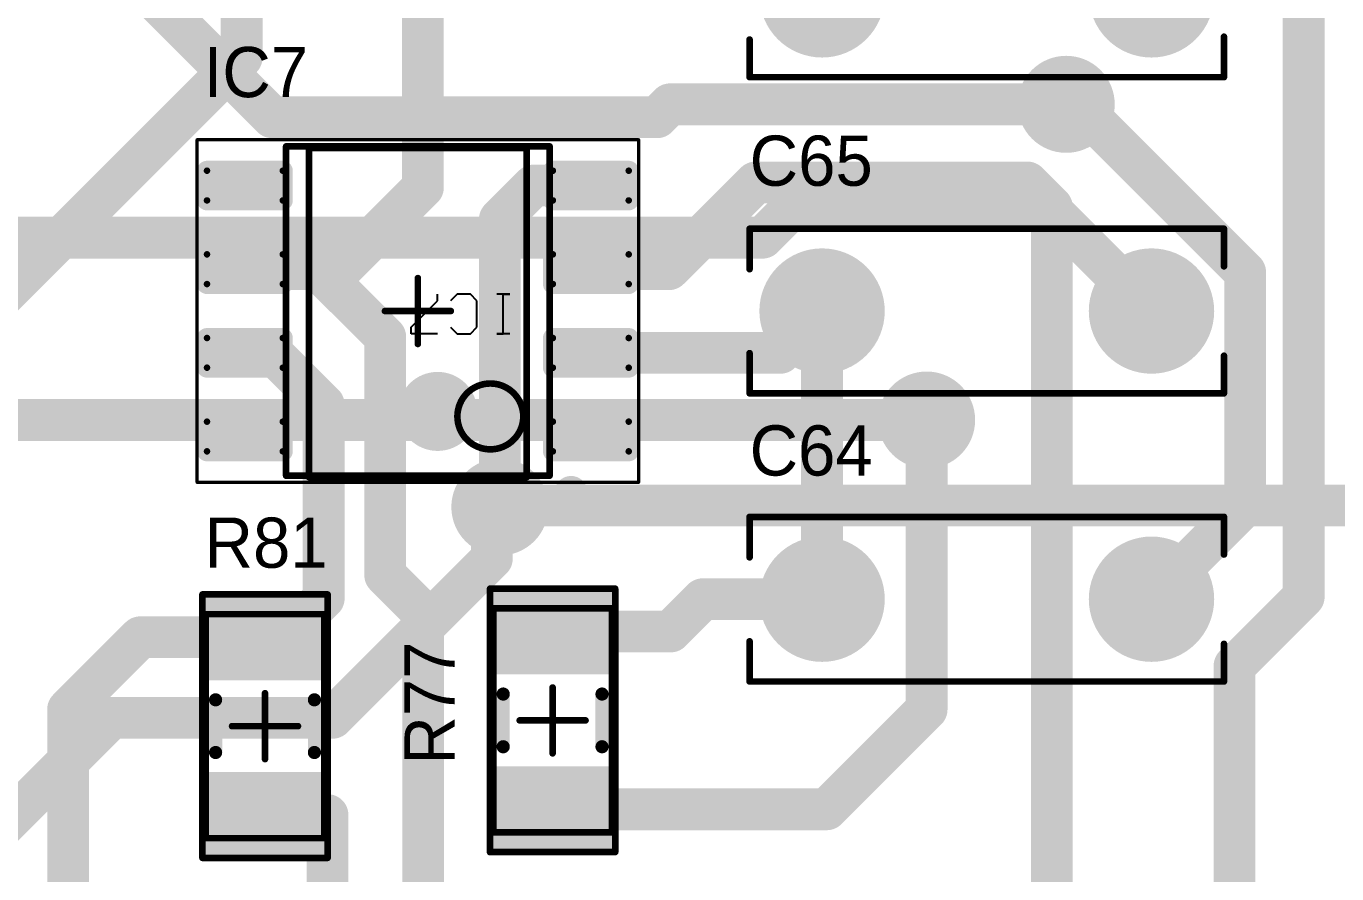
# Model space of a CAD drawing. Header units: millimetres. Extents: x 44 to 108.8, y 43.1 to 119.5.
# Drawn here: x 55.9 to 75.8, y 71.67 to 84.54 of the extents above; entities that cross this region are included whole.
import ezdxf

# ---------------------------------------------------------------- set-up
doc = ezdxf.new("R2010")
doc.units = ezdxf.units.MM
for name, color, linetype in [('BottomLayer', 5, 'Continuous'), ('BottomSolder', 6, 'Continuous'), ('Mechanical1', 6, 'Continuous'), ('Mechanical13', 56, 'Continuous'), ('Mechanical15', 56, 'Continuous'), ('MultiLayer', 9, 'Continuous'), ('TopLayer', 1, 'Continuous'), ('TopOverlay', 2, 'Continuous'), ('TopPaste', 8, 'Continuous'), ('TopSolder', 216, 'Continuous')]:
    doc.layers.add(name, color=color, linetype=linetype)

# ---------------------------------------------------------------- blocks, each defined once
blk = doc.blocks.new('C1206_17')
at = {"layer": 'Mechanical13', "const_width": 0.0999998}
for points in [[(-1.700022, 0.90001344), (-1.700022, -0.89998296)], [(-1.700022, 0.90001344), (1.700022, 0.90001344)], [(1.700022, 0.90001344), (1.700022, -0.89998296)], [(-1.700022, -0.89998296), (1.700022, -0.89998296)]]:
    blk.add_lwpolyline(points, dxfattribs=at)
at = {"layer": 'Mechanical13', "const_width": 0.0499999}
for points in [[(-1.72502068, 0.90001344, 1), (-1.67502332, 0.90001344, 1)], [(-1.72502068, 0.90001344, 1), (-1.67502332, 0.90001344, 1)], [(1.67502332, 0.90001344, 1), (1.72502068, 0.90001344, 1)], [(1.67502332, 0.90001344, 1), (1.72502068, 0.90001344, 1)], [(-1.72502068, -0.89998296, 1), (-1.67502332, -0.89998296, 1)], [(-1.72502068, -0.89998296, 1), (-1.67502332, -0.89998296, 1)], [(1.67502332, -0.89998296, 1), (1.72502068, -0.89998296, 1)], [(1.67502332, -0.89998296, 1), (1.72502068, -0.89998296, 1)]]:
    blk.add_lwpolyline(points, format="xyb", close=True, dxfattribs=at)
at = {"layer": 'Mechanical15', "const_width": 0.0999998}
for points in [[(-1.999996, 0.95000064), (-1.999996, -0.95002096)], [(-1.999996, 0.95000064), (1.999996, 0.95000064)], [(1.999996, 0.95000064), (1.999996, -0.95002096)], [(0, 0.5000142399999999), (0, -0.49998376)], [(-0.4999736, -1.016e-05), (0.5000243999999999, -1.016e-05)], [(-1.999996, -0.95002096), (1.999996, -0.95002096)]]:
    blk.add_lwpolyline(points, dxfattribs=at)
at = {"layer": 'Mechanical15', "const_width": 0.0499999}
for points in [[(-2.02499468, 0.95000064, 1), (-1.97499732, 0.95000064, 1)], [(-2.02499468, 0.95000064, 1), (-1.97499732, 0.95000064, 1)], [(1.97499732, 0.95000064, 1), (2.02499468, 0.95000064, 1)], [(1.97499732, 0.95000064, 1), (2.02499468, 0.95000064, 1)], [(-0.02499868, 0.5000142399999999, 1), (0.02499868, 0.5000142399999999, 1)], [(-0.52497228, -1.016e-05, 1), (-0.47497492, -1.016e-05, 1)], [(0.47502572, -1.016e-05, 1), (0.52502308, -1.016e-05, 1)], [(-0.02499868, -0.49998376, 1), (0.02499868, -0.49998376, 1)], [(-2.02499468, -0.95002096, 1), (-1.97499732, -0.95002096, 1)], [(-2.02499468, -0.95002096, 1), (-1.97499732, -0.95002096, 1)], [(1.97499732, -0.95002096, 1), (2.02499468, -0.95002096, 1)], [(1.97499732, -0.95002096, 1), (2.02499468, -0.95002096, 1)]]:
    blk.add_lwpolyline(points, format="xyb", close=True, dxfattribs=at)
at = {"layer": 'TopLayer'}
for points in [[(-0.8000110999999999, -0.85000846), (-0.8000110999999999, 0.8499881399999999), (-1.9000089, -0.85000846), (-1.9000089, 0.8499881399999999)], [(1.9000089, -0.85000846), (1.9000089, 0.8499881399999999), (0.8000110999999999, -0.85000846), (0.8000110999999999, 0.8499881399999999)]]:
    blk.add_solid(points, dxfattribs=at)
at = {"layer": 'TopOverlay', "const_width": 0.1999996}
for points in [[(-0.3999992, 0.75000104), (0.3999992, 0.75000104)], [(-0.3999992, -0.75002136), (0.3999992, -0.75002136)]]:
    blk.add_lwpolyline(points, dxfattribs=at)
at = {"layer": 'TopOverlay', "const_width": 0.0999998}
for points in [[(-0.4499991, 0.75000104, 1), (-0.3499993, 0.75000104, 1)], [(0.3499993, 0.75000104, 1), (0.4499991, 0.75000104, 1)], [(-0.4499991, -0.75002136, 1), (-0.3499993, -0.75002136, 1)], [(0.3499993, -0.75002136, 1), (0.4499991, -0.75002136, 1)]]:
    blk.add_lwpolyline(points, format="xyb", close=True, dxfattribs=at)
at = {"layer": 'TopPaste'}
for points in [[(-0.8000110999999999, -0.85000846), (-0.8000110999999999, 0.8499881399999999), (-1.9000089, -0.85000846), (-1.9000089, 0.8499881399999999)], [(1.9000089, -0.85000846), (1.9000089, 0.8499881399999999), (0.8000110999999999, -0.85000846), (0.8000110999999999, 0.8499881399999999)]]:
    blk.add_solid(points, dxfattribs=at)
at = {"layer": 'TopSolder'}
for points in [[(-0.6984111, -0.95160846), (-0.6984111, 0.9515881399999999), (-2.0016089, -0.95160846), (-2.0016089, 0.9515881399999999)], [(2.0016089, -0.95160846), (2.0016089, 0.9515881399999999), (0.6984111, -0.95160846), (0.6984111, 0.9515881399999999)]]:
    blk.add_solid(points, dxfattribs=at)
blk = doc.blocks.new('C1206_21')
at = {"layer": 'Mechanical13', "const_width": 0.0999998}
for points in [[(-1.6999966, 0.9000185199999999), (-1.6999966, -0.8999778799999999)], [(-1.6999966, 0.9000185199999999), (1.6999966, 0.9000185199999999)], [(1.6999966, 0.9000185199999999), (1.6999966, -0.8999778799999999)], [(-1.6999966, -0.8999778799999999), (1.6999966, -0.8999778799999999)]]:
    blk.add_lwpolyline(points, dxfattribs=at)
at = {"layer": 'Mechanical13', "const_width": 0.0499999}
for points in [[(-1.72499528, 0.9000185199999999, 1), (-1.67499792, 0.9000185199999999, 1)], [(-1.72499528, 0.9000185199999999, 1), (-1.67499792, 0.9000185199999999, 1)], [(1.67499792, 0.9000185199999999, 1), (1.72499528, 0.9000185199999999, 1)], [(1.67499792, 0.9000185199999999, 1), (1.72499528, 0.9000185199999999, 1)], [(-1.72499528, -0.8999778799999999, 1), (-1.67499792, -0.8999778799999999, 1)], [(-1.72499528, -0.8999778799999999, 1), (-1.67499792, -0.8999778799999999, 1)], [(1.67499792, -0.8999778799999999, 1), (1.72499528, -0.8999778799999999, 1)], [(1.67499792, -0.8999778799999999, 1), (1.72499528, -0.8999778799999999, 1)]]:
    blk.add_lwpolyline(points, format="xyb", close=True, dxfattribs=at)
at = {"layer": 'Mechanical15', "const_width": 0.0999998}
for points in [[(-2.0000214, 0.9500057199999999), (-2.0000214, -0.9500158799999998)], [(-2.0000214, 0.9500057199999999), (2.0000214, 0.9500057199999999)], [(2.0000214, 0.9500057199999999), (2.0000214, -0.9500158799999998)], [(2.54e-05, 0.5000193199999999), (2.54e-05, -0.49997868)], [(-0.499999, -5.08e-06), (0.499999, -5.08e-06)], [(-2.0000214, -0.9500158799999998), (2.0000214, -0.9500158799999998)]]:
    blk.add_lwpolyline(points, dxfattribs=at)
at = {"layer": 'Mechanical15', "const_width": 0.0499999}
for points in [[(-2.02502008, 0.9500057199999999, 1), (-1.97502272, 0.9500057199999999, 1)], [(-2.02502008, 0.9500057199999999, 1), (-1.97502272, 0.9500057199999999, 1)], [(1.97502272, 0.9500057199999999, 1), (2.02502008, 0.9500057199999999, 1)], [(1.97502272, 0.9500057199999999, 1), (2.02502008, 0.9500057199999999, 1)], [(-0.02497328, 0.5000193199999999, 1), (0.02502408, 0.5000193199999999, 1)], [(-0.5249976799999999, -5.08e-06, 1), (-0.47500032, -5.08e-06, 1)], [(0.47500032, -5.08e-06, 1), (0.5249976799999999, -5.08e-06, 1)], [(-0.02497328, -0.49997868, 1), (0.02502408, -0.49997868, 1)], [(-2.02502008, -0.9500158799999998, 1), (-1.97502272, -0.9500158799999998, 1)], [(-2.02502008, -0.9500158799999998, 1), (-1.97502272, -0.9500158799999998, 1)], [(1.97502272, -0.9500158799999998, 1), (2.02502008, -0.9500158799999998, 1)], [(1.97502272, -0.9500158799999998, 1), (2.02502008, -0.9500158799999998, 1)]]:
    blk.add_lwpolyline(points, format="xyb", close=True, dxfattribs=at)
at = {"layer": 'TopLayer'}
for points in [[(-0.7999857, -0.85000338), (-0.7999857, 0.84999322), (-1.8999835, -0.85000338), (-1.8999835, 0.84999322)], [(1.8999835, -0.85000338), (1.8999835, 0.84999322), (0.7999857, -0.85000338), (0.7999857, 0.84999322)]]:
    blk.add_solid(points, dxfattribs=at)
at = {"layer": 'TopOverlay', "const_width": 0.1999996}
for points in [[(-0.3999738, 0.75000612), (0.4000246, 0.75000612)], [(-0.3999738, -0.75001628), (0.4000246, -0.75001628)]]:
    blk.add_lwpolyline(points, dxfattribs=at)
at = {"layer": 'TopOverlay', "const_width": 0.0999998}
for points in [[(-0.4499736999999999, 0.75000612, 1), (-0.3499739, 0.75000612, 1)], [(0.3500247, 0.75000612, 1), (0.4500245, 0.75000612, 1)], [(-0.4499736999999999, -0.75001628, 1), (-0.3499739, -0.75001628, 1)], [(0.3500247, -0.75001628, 1), (0.4500245, -0.75001628, 1)]]:
    blk.add_lwpolyline(points, format="xyb", close=True, dxfattribs=at)
at = {"layer": 'TopPaste'}
for points in [[(-0.7999857, -0.85000338), (-0.7999857, 0.84999322), (-1.8999835, -0.85000338), (-1.8999835, 0.84999322)], [(1.8999835, -0.85000338), (1.8999835, 0.84999322), (0.7999857, -0.85000338), (0.7999857, 0.84999322)]]:
    blk.add_solid(points, dxfattribs=at)
at = {"layer": 'TopSolder'}
for points in [[(-0.6983856999999999, -0.9516033799999999), (-0.6983856999999999, 0.9515932199999999), (-2.0015835, -0.9516033799999999), (-2.0015835, 0.9515932199999999)], [(2.0015835, -0.9516033799999999), (2.0015835, 0.9515932199999999), (0.6983856999999999, -0.9516033799999999), (0.6983856999999999, 0.9515932199999999)]]:
    blk.add_solid(points, dxfattribs=at)
blk = doc.blocks.new('OPAMP_TL061_40')
at = {"layer": 'Mechanical1'}
for p, q in [((-1.397, 0.34580576), (-1.1970639, 0.34580576)), ((-1.1970639, 0.34580576), (-1.29703322, 0.34580576)), ((-1.29703322, 0.34580576), (-1.29703322, -0.254)), ((-0.79719678, 0.34580576), (-0.89716356, 0.24583644)), ((-0.89716356, 0.24583644), (-0.89716356, -0.15403322)), ((-0.59726068, 0.34580576), (-0.79719678, 0.34580576)), ((-0.4972939, 0.24583644), (-0.59726068, 0.34580576)), ((-0.2973578, 0.34580576), (0.10251186, 0.34580576)), ((0.10251186, 0.24583644), (-0.2973578, -0.15403322)), ((0.10251186, 0.34580576), (0.10251186, 0.24583644)), ((-0.89716356, -0.15403322), (-0.79719678, -0.254)), ((-0.59726068, -0.254), (-0.4972939, -0.15403322)), ((-0.2973578, -0.15403322), (-0.2973578, -0.254)), ((-1.29703322, -0.254), (-1.397, -0.254)), ((-1.397, -0.254), (-1.1970639, -0.254)), ((-0.79719678, -0.254), (-0.59726068, -0.254))]:
    blk.add_line(p, q, dxfattribs=at)
at = {"layer": 'Mechanical13', "const_width": 0.0999998}
for points in [[(1.999996, 2.50001024), (-1.999996, 2.50001024)], [(-1.999996, 2.50001024), (-1.999996, -2.49997976)], [(1.999996, 2.50001024), (1.999996, -2.49997976)], [(1.999996, -2.49997976), (-1.999996, -2.49997976)]]:
    blk.add_lwpolyline(points, dxfattribs=at)
at = {"layer": 'Mechanical13'}
for points, const_width in [([(-2.02499468, 2.50001024, 1), (-1.97499732, 2.50001024, 1)], 0.0499999), ([(-2.02499468, 2.50001024, 1), (-1.97499732, 2.50001024, 1)], 0.0499999), ([(1.97499732, 2.50001024, 1), (2.02499468, 2.50001024, 1)], 0.0499999), ([(1.97499732, 2.50001024, 1), (2.02499468, 2.50001024, 1)], 0.0499999), ([(-0.6000013399999999, 1.59999934, 1), (-1.59999934, 1.59999934, 1)], 0.0999998), ([(-1.62499802, 1.59999934, 1), (-1.57500066, 1.59999934, 1)], 0.0499999), ([(-0.62500002, 1.59999934, 1), (-0.5750026599999999, 1.59999934, 1)], 0.0499999), ([(-2.02499468, -2.49997976, 1), (-1.97499732, -2.49997976, 1)], 0.0499999), ([(-2.02499468, -2.49997976, 1), (-1.97499732, -2.49997976, 1)], 0.0499999), ([(1.97499732, -2.49997976, 1), (2.02499468, -2.49997976, 1)], 0.0499999), ([(1.97499732, -2.49997976, 1), (2.02499468, -2.49997976, 1)], 0.0499999)]:
    blk.add_lwpolyline(points, format="xyb", close=True, dxfattribs=dict(at, const_width=const_width))
at = {"layer": 'Mechanical15'}
for points, const_width in [([(3.350006, 2.59998464), (-3.350006, 2.59998464)], 0.0499999), ([(-3.350006, 2.59998464), (-3.350006, -2.60000496)], 0.0499999), ([(3.350006, 2.59998464), (3.350006, -2.60000496)], 0.0499999), ([(0, 0.5000142399999999), (0, -0.49998376)], 0.0999998), ([(0.4999736, -1.016e-05), (-0.5000243999999999, -1.016e-05)], 0.0999998), ([(3.350006, -2.60000496), (-3.350006, -2.60000496)], 0.0499999)]:
    blk.add_lwpolyline(points, dxfattribs=dict(at, const_width=const_width))
for points, const_width in [([(-3.36250534, 2.59998464, 1), (-3.33750666, 2.59998464, 1)], 0.02499868), ([(-3.36250534, 2.59998464, 1), (-3.33750666, 2.59998464, 1)], 0.02499868), ([(3.33750666, 2.59998464, 1), (3.36250534, 2.59998464, 1)], 0.02499868), ([(3.33750666, 2.59998464, 1), (3.36250534, 2.59998464, 1)], 0.02499868), ([(-0.02499868, 0.5000142399999999, 1), (0.02499868, 0.5000142399999999, 1)], 0.0499999), ([(-0.52502308, -1.016e-05, 1), (-0.47502572, -1.016e-05, 1)], 0.0499999), ([(0.47497492, -1.016e-05, 1), (0.52497228, -1.016e-05, 1)], 0.0499999), ([(-0.02499868, -0.49998376, 1), (0.02499868, -0.49998376, 1)], 0.0499999), ([(-3.36250534, -2.60000496, 1), (-3.33750666, -2.60000496, 1)], 0.02499868), ([(-3.36250534, -2.60000496, 1), (-3.33750666, -2.60000496, 1)], 0.02499868), ([(3.33750666, -2.60000496, 1), (3.36250534, -2.60000496, 1)], 0.02499868), ([(3.33750666, -2.60000496, 1), (3.36250534, -2.60000496, 1)], 0.02499868)]:
    blk.add_lwpolyline(points, format="xyb", close=True, dxfattribs=dict(at, const_width=const_width))
at = {"layer": 'TopLayer', "const_width": 0.04949952}
for points in [[(-3.22523866, 2.1304885, 1), (-3.17573914, 2.1304885, 1)], [(-2.07423766, 2.1304885, 1), (-2.02473814, 2.1304885, 1)], [(2.02473814, 2.1304885, 1), (2.07423766, 2.1304885, 1)], [(3.17573914, 2.1304885, 1), (3.22523866, 2.1304885, 1)], [(-3.22523866, 1.67949118, 1), (-3.17573914, 1.67949118, 1)], [(-2.07423766, 1.67949118, 1), (-2.02473814, 1.67949118, 1)], [(2.02473814, 1.67949118, 1), (2.07423766, 1.67949118, 1)], [(3.17573914, 1.67949118, 1), (3.22523866, 1.67949118, 1)], [(-3.22523866, 0.8604884999999999, 1), (-3.17573914, 0.8604884999999999, 1)], [(-2.07423766, 0.8604884999999999, 1), (-2.02473814, 0.8604884999999999, 1)], [(2.02473814, 0.8604884999999999, 1), (2.07423766, 0.8604884999999999, 1)], [(3.17573914, 0.8604884999999999, 1), (3.22523866, 0.8604884999999999, 1)], [(-3.22523866, 0.40949118, 1), (-3.17573914, 0.40949118, 1)], [(-2.07423766, 0.40949118, 1), (-2.02473814, 0.40949118, 1)], [(2.02473814, 0.40949118, 1), (2.07423766, 0.40949118, 1)], [(3.17573914, 0.40949118, 1), (3.22523866, 0.40949118, 1)], [(-3.22523866, -0.4095115, 1), (-3.17573914, -0.4095115, 1)], [(-2.07423766, -0.4095115, 1), (-2.02473814, -0.4095115, 1)], [(2.02473814, -0.4095115, 1), (2.07423766, -0.4095115, 1)], [(3.17573914, -0.4095115, 1), (3.22523866, -0.4095115, 1)], [(-3.22523866, -0.86050882, 1), (-3.17573914, -0.86050882, 1)], [(-2.07423766, -0.86050882, 1), (-2.02473814, -0.86050882, 1)], [(2.02473814, -0.86050882, 1), (2.07423766, -0.86050882, 1)], [(3.17573914, -0.86050882, 1), (3.22523866, -0.86050882, 1)], [(-3.22523866, -1.6795115, 1), (-3.17573914, -1.6795115, 1)], [(-2.07423766, -1.6795115, 1), (-2.02473814, -1.6795115, 1)], [(2.02473814, -1.6795115, 1), (2.07423766, -1.6795115, 1)], [(3.17573914, -1.6795115, 1), (3.22523866, -1.6795115, 1)], [(-3.22523866, -2.13050882, 1), (-3.17573914, -2.13050882, 1)], [(-2.07423766, -2.13050882, 1), (-2.02473814, -2.13050882, 1)], [(2.02473814, -2.13050882, 1), (2.07423766, -2.13050882, 1)], [(3.17573914, -2.13050882, 1), (3.22523866, -2.13050882, 1)]]:
    blk.add_lwpolyline(points, format="xyb", close=True, dxfattribs=at)
at = {"layer": 'TopLayer'}
for points in [[(-1.99998838, 1.67949118), (-1.99998838, 2.1304885), (-3.24998842, 1.67949118), (-3.24998842, 2.1304885)], [(-2.0494879, 1.62999166), (-2.0494879, 2.17998802), (-3.200488899999999, 1.62999166), (-3.200488899999999, 2.17998802)], [(3.24998842, 1.67949118), (3.24998842, 2.1304885), (1.99998838, 1.67949118), (1.99998838, 2.1304885)], [(3.200488899999999, 1.62999166), (3.200488899999999, 2.17998802), (2.0494879, 1.62999166), (2.0494879, 2.17998802)], [(-1.99998838, 0.40949118), (-1.99998838, 0.8604884999999999), (-3.24998842, 0.40949118), (-3.24998842, 0.8604884999999999)], [(-2.0494879, 0.35999166), (-2.0494879, 0.9099880199999999), (-3.200488899999999, 0.35999166), (-3.200488899999999, 0.9099880199999999)], [(3.24998842, 0.40949118), (3.24998842, 0.8604884999999999), (1.99998838, 0.40949118), (1.99998838, 0.8604884999999999)], [(3.200488899999999, 0.35999166), (3.200488899999999, 0.9099880199999999), (2.0494879, 0.35999166), (2.0494879, 0.9099880199999999)], [(-2.0494879, -0.91000834), (-2.0494879, -0.36001198), (-3.200488899999999, -0.91000834), (-3.200488899999999, -0.36001198)], [(3.200488899999999, -0.91000834), (3.200488899999999, -0.36001198), (2.0494879, -0.91000834), (2.0494879, -0.36001198)], [(-1.99998838, -0.86050882), (-1.99998838, -0.4095115), (-3.24998842, -0.86050882), (-3.24998842, -0.4095115)], [(3.24998842, -0.86050882), (3.24998842, -0.4095115), (1.99998838, -0.86050882), (1.99998838, -0.4095115)], [(-1.99998838, -2.13050882), (-1.99998838, -1.6795115), (-3.24998842, -2.13050882), (-3.24998842, -1.6795115)], [(-2.0494879, -2.18000834), (-2.0494879, -1.63001198), (-3.200488899999999, -2.18000834), (-3.200488899999999, -1.63001198)], [(3.24998842, -2.13050882), (3.24998842, -1.6795115), (1.99998838, -2.13050882), (1.99998838, -1.6795115)], [(3.200488899999999, -2.18000834), (3.200488899999999, -1.63001198), (2.0494879, -2.18000834), (2.0494879, -1.63001198)]]:
    blk.add_solid(points, dxfattribs=at)
at = {"layer": 'TopOverlay'}
for points, const_width in [([(-2.19999814, 2.75400008, 1), (-2.45000018, 2.75400008, 1)], 0.2499995), ([(-2.51249942, 2.75400008, 1), (-2.38750094, 2.75400008, 1)], 0.12499848), ([(-2.26249738, 2.75400008, 1), (-2.1374989, 2.75400008, 1)], 0.12499848), ([(-1.67599868, 2.52398784, 1), (-1.62600132, 2.52398784, 1)], 0.0499999), ([(-1.67599868, 2.52398784, 1), (-1.62600132, 2.52398784, 1)], 0.0499999), ([(1.62600132, 2.52398784, 1), (1.67599868, 2.52398784, 1)], 0.0499999), ([(1.62600132, 2.52398784, 1), (1.67599868, 2.52398784, 1)], 0.0499999), ([(0, 1.524, 1), (-0.5999987999999999, 1.524, 1)], 0.5999987999999999), ([(-0.7499985, 1.524, 1), (-0.4499991, 1.524, 1)], 0.2999994), ([(-0.1499997, 1.524, 1), (0.1499997, 1.524, 1)], 0.2999994), ([(-1.67599868, -2.47600216, 1), (-1.62600132, -2.47600216, 1)], 0.0499999), ([(-1.67599868, -2.47600216, 1), (-1.62600132, -2.47600216, 1)], 0.0499999), ([(1.62600132, -2.47600216, 1), (1.67599868, -2.47600216, 1)], 0.0499999), ([(1.62600132, -2.47600216, 1), (1.67599868, -2.47600216, 1)], 0.0499999)]:
    blk.add_lwpolyline(points, format="xyb", close=True, dxfattribs=dict(at, const_width=const_width))
at = {"layer": 'TopOverlay', "const_width": 0.0999998}
for points in [[(1.651, 2.52398784), (-1.651, 2.52398784)], [(-1.651, 2.52398784), (-1.651, -2.47600216)], [(1.651, 2.52398784), (1.651, -2.47600216)], [(1.651, -2.47600216), (-1.651, -2.47600216)]]:
    blk.add_lwpolyline(points, dxfattribs=at)
at = {"layer": 'TopPaste', "const_width": 0.04949952}
for points in [[(-3.22523866, 2.1304885, 1), (-3.17573914, 2.1304885, 1)], [(-2.07423766, 2.1304885, 1), (-2.02473814, 2.1304885, 1)], [(2.02473814, 2.1304885, 1), (2.07423766, 2.1304885, 1)], [(3.17573914, 2.1304885, 1), (3.22523866, 2.1304885, 1)], [(-3.22523866, 1.67949118, 1), (-3.17573914, 1.67949118, 1)], [(-2.07423766, 1.67949118, 1), (-2.02473814, 1.67949118, 1)], [(2.02473814, 1.67949118, 1), (2.07423766, 1.67949118, 1)], [(3.17573914, 1.67949118, 1), (3.22523866, 1.67949118, 1)], [(-3.22523866, 0.8604884999999999, 1), (-3.17573914, 0.8604884999999999, 1)], [(-2.07423766, 0.8604884999999999, 1), (-2.02473814, 0.8604884999999999, 1)], [(2.02473814, 0.8604884999999999, 1), (2.07423766, 0.8604884999999999, 1)], [(3.17573914, 0.8604884999999999, 1), (3.22523866, 0.8604884999999999, 1)], [(-3.22523866, 0.40949118, 1), (-3.17573914, 0.40949118, 1)], [(-2.07423766, 0.40949118, 1), (-2.02473814, 0.40949118, 1)], [(2.02473814, 0.40949118, 1), (2.07423766, 0.40949118, 1)], [(3.17573914, 0.40949118, 1), (3.22523866, 0.40949118, 1)], [(-3.22523866, -0.4095115, 1), (-3.17573914, -0.4095115, 1)], [(-2.07423766, -0.4095115, 1), (-2.02473814, -0.4095115, 1)], [(2.02473814, -0.4095115, 1), (2.07423766, -0.4095115, 1)], [(3.17573914, -0.4095115, 1), (3.22523866, -0.4095115, 1)], [(-3.22523866, -0.86050882, 1), (-3.17573914, -0.86050882, 1)], [(-2.07423766, -0.86050882, 1), (-2.02473814, -0.86050882, 1)], [(2.02473814, -0.86050882, 1), (2.07423766, -0.86050882, 1)], [(3.17573914, -0.86050882, 1), (3.22523866, -0.86050882, 1)], [(-3.22523866, -1.6795115, 1), (-3.17573914, -1.6795115, 1)], [(-2.07423766, -1.6795115, 1), (-2.02473814, -1.6795115, 1)], [(2.02473814, -1.6795115, 1), (2.07423766, -1.6795115, 1)], [(3.17573914, -1.6795115, 1), (3.22523866, -1.6795115, 1)], [(-3.22523866, -2.13050882, 1), (-3.17573914, -2.13050882, 1)], [(-2.07423766, -2.13050882, 1), (-2.02473814, -2.13050882, 1)], [(2.02473814, -2.13050882, 1), (2.07423766, -2.13050882, 1)], [(3.17573914, -2.13050882, 1), (3.22523866, -2.13050882, 1)]]:
    blk.add_lwpolyline(points, format="xyb", close=True, dxfattribs=at)
at = {"layer": 'TopPaste'}
for points in [[(-1.99998838, 1.67949118), (-1.99998838, 2.1304885), (-3.24998842, 1.67949118), (-3.24998842, 2.1304885)], [(-2.0494879, 1.62999166), (-2.0494879, 2.17998802), (-3.200488899999999, 1.62999166), (-3.200488899999999, 2.17998802)], [(3.24998842, 1.67949118), (3.24998842, 2.1304885), (1.99998838, 1.67949118), (1.99998838, 2.1304885)], [(3.200488899999999, 1.62999166), (3.200488899999999, 2.17998802), (2.0494879, 1.62999166), (2.0494879, 2.17998802)], [(-1.99998838, 0.40949118), (-1.99998838, 0.8604884999999999), (-3.24998842, 0.40949118), (-3.24998842, 0.8604884999999999)], [(-2.0494879, 0.35999166), (-2.0494879, 0.9099880199999999), (-3.200488899999999, 0.35999166), (-3.200488899999999, 0.9099880199999999)], [(3.24998842, 0.40949118), (3.24998842, 0.8604884999999999), (1.99998838, 0.40949118), (1.99998838, 0.8604884999999999)], [(3.200488899999999, 0.35999166), (3.200488899999999, 0.9099880199999999), (2.0494879, 0.35999166), (2.0494879, 0.9099880199999999)], [(-2.0494879, -0.91000834), (-2.0494879, -0.36001198), (-3.200488899999999, -0.91000834), (-3.200488899999999, -0.36001198)], [(3.200488899999999, -0.91000834), (3.200488899999999, -0.36001198), (2.0494879, -0.91000834), (2.0494879, -0.36001198)], [(-1.99998838, -0.86050882), (-1.99998838, -0.4095115), (-3.24998842, -0.86050882), (-3.24998842, -0.4095115)], [(3.24998842, -0.86050882), (3.24998842, -0.4095115), (1.99998838, -0.86050882), (1.99998838, -0.4095115)], [(-1.99998838, -2.13050882), (-1.99998838, -1.6795115), (-3.24998842, -2.13050882), (-3.24998842, -1.6795115)], [(-2.0494879, -2.18000834), (-2.0494879, -1.63001198), (-3.200488899999999, -2.18000834), (-3.200488899999999, -1.63001198)], [(3.24998842, -2.13050882), (3.24998842, -1.6795115), (1.99998838, -2.13050882), (1.99998838, -1.6795115)], [(3.200488899999999, -2.18000834), (3.200488899999999, -1.63001198), (2.0494879, -2.18000834), (2.0494879, -1.63001198)]]:
    blk.add_solid(points, dxfattribs=at)
at = {"layer": 'TopSolder', "const_width": 0.15109952}
for points in [[(-3.27603866, 2.1304885, 1), (-3.12493914, 2.1304885, 1)], [(-2.12503766, 2.1304885, 1), (-1.97393814, 2.1304885, 1)], [(1.97393814, 2.1304885, 1), (2.12503766, 2.1304885, 1)], [(3.12493914, 2.1304885, 1), (3.27603866, 2.1304885, 1)], [(-3.27603866, 1.67949118, 1), (-3.12493914, 1.67949118, 1)], [(-2.12503766, 1.67949118, 1), (-1.97393814, 1.67949118, 1)], [(1.97393814, 1.67949118, 1), (2.12503766, 1.67949118, 1)], [(3.12493914, 1.67949118, 1), (3.27603866, 1.67949118, 1)], [(-3.27603866, 0.8604884999999999, 1), (-3.12493914, 0.8604884999999999, 1)], [(-2.12503766, 0.8604884999999999, 1), (-1.97393814, 0.8604884999999999, 1)], [(1.97393814, 0.8604884999999999, 1), (2.12503766, 0.8604884999999999, 1)], [(3.12493914, 0.8604884999999999, 1), (3.27603866, 0.8604884999999999, 1)], [(-3.27603866, 0.40949118, 1), (-3.12493914, 0.40949118, 1)], [(-2.12503766, 0.40949118, 1), (-1.97393814, 0.40949118, 1)], [(1.97393814, 0.40949118, 1), (2.12503766, 0.40949118, 1)], [(3.12493914, 0.40949118, 1), (3.27603866, 0.40949118, 1)], [(-3.27603866, -0.4095115, 1), (-3.12493914, -0.4095115, 1)], [(-2.12503766, -0.4095115, 1), (-1.97393814, -0.4095115, 1)], [(1.97393814, -0.4095115, 1), (2.12503766, -0.4095115, 1)], [(3.12493914, -0.4095115, 1), (3.27603866, -0.4095115, 1)], [(-3.27603866, -0.86050882, 1), (-3.12493914, -0.86050882, 1)], [(-2.12503766, -0.86050882, 1), (-1.97393814, -0.86050882, 1)], [(1.97393814, -0.86050882, 1), (2.12503766, -0.86050882, 1)], [(3.12493914, -0.86050882, 1), (3.27603866, -0.86050882, 1)], [(-3.27603866, -1.6795115, 1), (-3.12493914, -1.6795115, 1)], [(-2.12503766, -1.6795115, 1), (-1.97393814, -1.6795115, 1)], [(1.97393814, -1.6795115, 1), (2.12503766, -1.6795115, 1)], [(3.12493914, -1.6795115, 1), (3.27603866, -1.6795115, 1)], [(-3.27603866, -2.13050882, 1), (-3.12493914, -2.13050882, 1)], [(-2.12503766, -2.13050882, 1), (-1.97393814, -2.13050882, 1)], [(1.97393814, -2.13050882, 1), (2.12503766, -2.13050882, 1)], [(3.12493914, -2.13050882, 1), (3.27603866, -2.13050882, 1)]]:
    blk.add_lwpolyline(points, format="xyb", close=True, dxfattribs=at)
at = {"layer": 'TopSolder'}
for points in [[(-2.0494879, 1.52839166), (-2.0494879, 2.28158802), (-3.200488899999999, 1.52839166), (-3.200488899999999, 2.28158802)], [(3.200488899999999, 1.52839166), (3.200488899999999, 2.28158802), (2.0494879, 1.52839166), (2.0494879, 2.28158802)], [(-1.89838838, 1.67949118), (-1.89838838, 2.1304885), (-3.35158842, 1.67949118), (-3.35158842, 2.1304885)], [(3.35158842, 1.67949118), (3.35158842, 2.1304885), (1.89838838, 1.67949118), (1.89838838, 2.1304885)], [(-2.0494879, 0.25839166), (-2.0494879, 1.01158802), (-3.200488899999999, 0.25839166), (-3.200488899999999, 1.01158802)], [(3.200488899999999, 0.25839166), (3.200488899999999, 1.01158802), (2.0494879, 0.25839166), (2.0494879, 1.01158802)], [(-1.89838838, 0.40949118), (-1.89838838, 0.8604884999999999), (-3.35158842, 0.40949118), (-3.35158842, 0.8604884999999999)], [(3.35158842, 0.40949118), (3.35158842, 0.8604884999999999), (1.89838838, 0.40949118), (1.89838838, 0.8604884999999999)], [(-2.0494879, -1.01160834), (-2.0494879, -0.25841198), (-3.200488899999999, -1.01160834), (-3.200488899999999, -0.25841198)], [(3.200488899999999, -1.01160834), (3.200488899999999, -0.25841198), (2.0494879, -1.01160834), (2.0494879, -0.25841198)], [(-1.89838838, -0.86050882), (-1.89838838, -0.4095115), (-3.35158842, -0.86050882), (-3.35158842, -0.4095115)], [(3.35158842, -0.86050882), (3.35158842, -0.4095115), (1.89838838, -0.86050882), (1.89838838, -0.4095115)], [(-2.0494879, -2.28160834), (-2.0494879, -1.52841198), (-3.200488899999999, -2.28160834), (-3.200488899999999, -1.52841198)], [(3.200488899999999, -2.28160834), (3.200488899999999, -1.52841198), (2.0494879, -2.28160834), (2.0494879, -1.52841198)], [(-1.89838838, -2.13050882), (-1.89838838, -1.6795115), (-3.35158842, -2.13050882), (-3.35158842, -1.6795115)], [(3.35158842, -2.13050882), (3.35158842, -1.6795115), (1.89838838, -2.13050882), (1.89838838, -1.6795115)]]:
    blk.add_solid(points, dxfattribs=at)
blk = doc.blocks.new('CAPACITOR_22NF__47NF__100NF_45')
at = {"layer": 'BottomLayer', "const_width": 0.8499983}
for points in [[(-0.42499026, -2.54e-05, 1), (0.42501058, -2.54e-05, 1)], [(4.57499974, -2.54e-05, 1), (5.425000579999999, -2.54e-05, 1)]]:
    blk.add_lwpolyline(points, format="xyb", close=True, dxfattribs=at)
at = {"layer": 'BottomSolder', "const_width": 0.9515982999999999}
for points in [[(-0.47579026, -2.54e-05, 1), (0.47581058, -2.54e-05, 1)], [(4.524199739999999, -2.54e-05, 1), (5.47580058, -2.54e-05, 1)]]:
    blk.add_lwpolyline(points, format="xyb", close=True, dxfattribs=at)
at = {"layer": 'MultiLayer', "const_width": 0.8499983}
for points in [[(-0.42499026, -2.54e-05, 1), (0.42501058, -2.54e-05, 1)], [(4.57499974, -2.54e-05, 1), (5.425000579999999, -2.54e-05, 1)]]:
    blk.add_lwpolyline(points, format="xyb", close=True, dxfattribs=at)
at = {"layer": 'TopLayer', "const_width": 0.8499983}
for points in [[(-0.42499026, -2.54e-05, 1), (0.42501058, -2.54e-05, 1)], [(4.57499974, -2.54e-05, 1), (5.425000579999999, -2.54e-05, 1)]]:
    blk.add_lwpolyline(points, format="xyb", close=True, dxfattribs=at)
at = {"layer": 'TopOverlay', "const_width": 0.0999998}
for points in [[(-1.10001304, 1.2500102), (-1.10001304, 0.6780022)], [(6.10002336, 1.2500102), (-1.10001304, 1.2500102)], [(6.10002336, 1.2500102), (6.10002336, 0.6389877999999999)], [(6.10002336, -0.6350254), (6.10002336, -1.2500102)], [(-1.10001304, -0.6780022), (-1.10001304, -1.2500102)], [(6.10002336, -1.2500102), (-1.10001304, -1.2500102)]]:
    blk.add_lwpolyline(points, dxfattribs=at)
at = {"layer": 'TopOverlay', "const_width": 0.0499999}
for points in [[(-1.12501172, 1.2500102, 1), (-1.07501436, 1.2500102, 1)], [(-1.12501172, 1.2500102, 1), (-1.07501436, 1.2500102, 1)], [(6.075024679999999, 1.2500102, 1), (6.12502204, 1.2500102, 1)], [(6.075024679999999, 1.2500102, 1), (6.12502204, 1.2500102, 1)], [(-1.12501172, 0.6780022, 1), (-1.07501436, 0.6780022, 1)], [(6.075024679999999, 0.6389877999999999, 1), (6.12502204, 0.6389877999999999, 1)], [(6.075024679999999, -0.6350254, 1), (6.12502204, -0.6350254, 1)], [(-1.12501172, -0.6780022, 1), (-1.07501436, -0.6780022, 1)], [(-1.12501172, -1.2500102, 1), (-1.07501436, -1.2500102, 1)], [(-1.12501172, -1.2500102, 1), (-1.07501436, -1.2500102, 1)], [(6.075024679999999, -1.2500102, 1), (6.12502204, -1.2500102, 1)], [(6.075024679999999, -1.2500102, 1), (6.12502204, -1.2500102, 1)]]:
    blk.add_lwpolyline(points, format="xyb", close=True, dxfattribs=at)
at = {"layer": 'TopSolder', "const_width": 0.9515982999999999}
for points in [[(-0.47579026, -2.54e-05, 1), (0.47581058, -2.54e-05, 1)], [(4.524199739999999, -2.54e-05, 1), (5.47580058, -2.54e-05, 1)]]:
    blk.add_lwpolyline(points, format="xyb", close=True, dxfattribs=at)
blk = doc.blocks.new('CAPACITOR_22NF__47NF__100NF_46')
at = {"layer": 'BottomLayer', "const_width": 0.8499983}
for points in [[(-0.42501058, 1.524e-05, 1), (0.42499026, 1.524e-05, 1)], [(4.57497942, 1.524e-05, 1), (5.42498026, 1.524e-05, 1)]]:
    blk.add_lwpolyline(points, format="xyb", close=True, dxfattribs=at)
at = {"layer": 'BottomSolder', "const_width": 0.9515982999999999}
for points in [[(-0.47581058, 1.524e-05, 1), (0.47579026, 1.524e-05, 1)], [(4.52417942, 1.524e-05, 1), (5.47578026, 1.524e-05, 1)]]:
    blk.add_lwpolyline(points, format="xyb", close=True, dxfattribs=at)
at = {"layer": 'MultiLayer', "const_width": 0.8499983}
for points in [[(-0.42501058, 1.524e-05, 1), (0.42499026, 1.524e-05, 1)], [(4.57497942, 1.524e-05, 1), (5.42498026, 1.524e-05, 1)]]:
    blk.add_lwpolyline(points, format="xyb", close=True, dxfattribs=at)
at = {"layer": 'TopLayer', "const_width": 0.8499983}
for points in [[(-0.42501058, 1.524e-05, 1), (0.42499026, 1.524e-05, 1)], [(4.57497942, 1.524e-05, 1), (5.42498026, 1.524e-05, 1)]]:
    blk.add_lwpolyline(points, format="xyb", close=True, dxfattribs=at)
at = {"layer": 'TopOverlay', "const_width": 0.0999998}
for points in [[(6.10000304, 1.25000004), (-1.09998256, 1.25000004)], [(-1.09998256, 1.25000004), (-1.09998256, 0.67799204)], [(6.10000304, 1.25000004), (6.10000304, 0.63897764)], [(6.10000304, -0.63498476), (6.10000304, -1.25002036)], [(-1.09998256, -0.67801236), (-1.09998256, -1.25002036)], [(6.10000304, -1.25002036), (-1.09998256, -1.25002036)]]:
    blk.add_lwpolyline(points, dxfattribs=at)
at = {"layer": 'TopOverlay', "const_width": 0.0499999}
for points in [[(-1.12498124, 1.25000004, 1), (-1.07498388, 1.25000004, 1)], [(-1.12498124, 1.25000004, 1), (-1.07498388, 1.25000004, 1)], [(6.075004359999999, 1.25000004, 1), (6.125001719999999, 1.25000004, 1)], [(6.075004359999999, 1.25000004, 1), (6.125001719999999, 1.25000004, 1)], [(-1.12498124, 0.67799204, 1), (-1.07498388, 0.67799204, 1)], [(6.075004359999999, 0.63897764, 1), (6.125001719999999, 0.63897764, 1)], [(6.075004359999999, -0.63498476, 1), (6.125001719999999, -0.63498476, 1)], [(-1.12498124, -0.67801236, 1), (-1.07498388, -0.67801236, 1)], [(-1.12498124, -1.25002036, 1), (-1.07498388, -1.25002036, 1)], [(-1.12498124, -1.25002036, 1), (-1.07498388, -1.25002036, 1)], [(6.075004359999999, -1.25002036, 1), (6.125001719999999, -1.25002036, 1)], [(6.075004359999999, -1.25002036, 1), (6.125001719999999, -1.25002036, 1)]]:
    blk.add_lwpolyline(points, format="xyb", close=True, dxfattribs=at)
at = {"layer": 'TopSolder', "const_width": 0.9515982999999999}
for points in [[(-0.47581058, 1.524e-05, 1), (0.47579026, 1.524e-05, 1)], [(4.52417942, 1.524e-05, 1), (5.47578026, 1.524e-05, 1)]]:
    blk.add_lwpolyline(points, format="xyb", close=True, dxfattribs=at)
blk = doc.blocks.new('CAPACITOR_22NF__47NF__100NF_47')
at = {"layer": 'BottomLayer', "const_width": 0.8499983}
for points in [[(-0.4250055, 2.54e-05, 1), (0.4249953399999999, 2.54e-05, 1)], [(4.5749845, 2.54e-05, 1), (5.424985339999999, 2.54e-05, 1)]]:
    blk.add_lwpolyline(points, format="xyb", close=True, dxfattribs=at)
at = {"layer": 'BottomSolder', "const_width": 0.9515982999999999}
for points in [[(-0.4758054999999999, 2.54e-05, 1), (0.47579534, 2.54e-05, 1)], [(4.5241845, 2.54e-05, 1), (5.47578534, 2.54e-05, 1)]]:
    blk.add_lwpolyline(points, format="xyb", close=True, dxfattribs=at)
at = {"layer": 'MultiLayer', "const_width": 0.8499983}
for points in [[(-0.4250055, 2.54e-05, 1), (0.4249953399999999, 2.54e-05, 1)], [(4.5749845, 2.54e-05, 1), (5.424985339999999, 2.54e-05, 1)]]:
    blk.add_lwpolyline(points, format="xyb", close=True, dxfattribs=at)
at = {"layer": 'TopLayer', "const_width": 0.8499983}
for points in [[(-0.4250055, 2.54e-05, 1), (0.4249953399999999, 2.54e-05, 1)], [(4.5749845, 2.54e-05, 1), (5.424985339999999, 2.54e-05, 1)]]:
    blk.add_lwpolyline(points, format="xyb", close=True, dxfattribs=at)
at = {"layer": 'TopOverlay', "const_width": 0.0999998}
for points in [[(-1.09997748, 0.6780022), (-1.09997748, 1.2500102)], [(-1.09997748, 1.2500102), (6.10000812, 1.2500102)], [(6.10000812, 0.6389877999999999), (6.10000812, 1.2500102)], [(6.10000812, -1.2500102), (6.10000812, -0.6349746)], [(-1.09997748, -1.2500102), (-1.09997748, -0.6780022)], [(-1.09997748, -1.2500102), (6.10000812, -1.2500102)]]:
    blk.add_lwpolyline(points, dxfattribs=at)
at = {"layer": 'TopOverlay', "const_width": 0.0499999}
for points in [[(-1.12497616, 1.2500102, 1), (-1.0749788, 1.2500102, 1)], [(-1.12497616, 1.2500102, 1), (-1.0749788, 1.2500102, 1)], [(6.07500944, 1.2500102, 1), (6.1250068, 1.2500102, 1)], [(6.07500944, 1.2500102, 1), (6.1250068, 1.2500102, 1)], [(-1.12497616, 0.6780022, 1), (-1.0749788, 0.6780022, 1)], [(6.07500944, 0.6389877999999999, 1), (6.1250068, 0.6389877999999999, 1)], [(6.07500944, -0.6349746, 1), (6.1250068, -0.6349746, 1)], [(-1.12497616, -0.6780022, 1), (-1.0749788, -0.6780022, 1)], [(-1.12497616, -1.2500102, 1), (-1.0749788, -1.2500102, 1)], [(-1.12497616, -1.2500102, 1), (-1.0749788, -1.2500102, 1)], [(6.07500944, -1.2500102, 1), (6.1250068, -1.2500102, 1)], [(6.07500944, -1.2500102, 1), (6.1250068, -1.2500102, 1)]]:
    blk.add_lwpolyline(points, format="xyb", close=True, dxfattribs=at)
at = {"layer": 'TopSolder', "const_width": 0.9515982999999999}
for points in [[(-0.4758054999999999, 2.54e-05, 1), (0.47579534, 2.54e-05, 1)], [(4.5241845, 2.54e-05, 1), (5.47578534, 2.54e-05, 1)]]:
    blk.add_lwpolyline(points, format="xyb", close=True, dxfattribs=at)

msp = doc.modelspace()

# ---------------------------------------------------------------- linework, layer by layer
at = {"layer": 'BottomLayer', "const_width": 0.635}
for points in [[(51.8922, 90.90660254), (59.63920254, 83.1596)], [(65.48030338, 83.1596), (65.67642439999999, 83.35572101999999)], [(65.67642439999999, 83.35572101999999), (71.6893537, 83.35572101999999)], [(59.63920254, 83.1596), (65.48030338, 83.1596)], [(67.0814, 81.3308), (67.5132, 81.76259999999999)], [(67.5132, 81.76259999999999), (71.43836359999999, 81.76259999999999)], [(71.43836359999999, 81.76259999999999), (72.9839536, 80.21701)], [(49.8856, 81.3308), (67.0814, 81.3308)], [(49.784, 78.56219999999999), (69.5706, 78.56219999999999)], [(63.11540844, 77.26320843999999), (85.11180843999999, 77.26320843999999)], [(62.9720991, 77.1198991), (63.0936, 77.2414)], [(62.9720991, 76.45949909999999), (62.9720991, 77.1198991)], [(60.5536, 74.041), (62.9720991, 76.45949909999999)], [(51.76519999999999, 68.6054), (57.20079999999999, 74.041)], [(57.20079999999999, 74.041), (60.5536, 74.041)]]:
    msp.add_lwpolyline(points, dxfattribs=at)
at = {"layer": 'BottomLayer'}
for points, const_width in [([(71.37185369999999, 83.35572101999999, 1), (72.0068537, 83.35572101999999, 1)], 0.635), ([(65.51767439999999, 83.35572101999999, 1), (65.8351744, 83.35572101999999, 1)], 0.3175), ([(65.51767439999999, 83.35572101999999, 1), (65.8351744, 83.35572101999999, 1)], 0.3175), ([(71.53060369999999, 83.35572101999999, 1), (71.8481037, 83.35572101999999, 1)], 0.3175), ([(59.48045253999999, 83.1596, 1), (59.79795253999999, 83.1596, 1)], 0.3175), ([(59.48045253999999, 83.1596, 1), (59.79795253999999, 83.1596, 1)], 0.3175), ([(65.32155338, 83.1596, 1), (65.63905338, 83.1596, 1)], 0.3175), ([(65.32155338, 83.1596, 1), (65.63905338, 83.1596, 1)], 0.3175), ([(67.35444999999999, 81.76259999999999, 1), (67.67195, 81.76259999999999, 1)], 0.3175), ([(67.35444999999999, 81.76259999999999, 1), (67.67195, 81.76259999999999, 1)], 0.3175), ([(71.27961359999999, 81.76259999999999, 1), (71.5971136, 81.76259999999999, 1)], 0.3175), ([(71.27961359999999, 81.76259999999999, 1), (71.5971136, 81.76259999999999, 1)], 0.3175), ([(66.92264999999999, 81.3308, 1), (67.24015, 81.3308, 1)], 0.3175), ([(66.92264999999999, 81.3308, 1), (67.24015, 81.3308, 1)], 0.3175), ([(72.8252036, 80.21701, 1), (73.14270359999999, 80.21701, 1)], 0.3175), ([(69.2531, 78.56219999999999, 1), (69.8881, 78.56219999999999, 1)], 0.635), ([(69.41184999999999, 78.56219999999999, 1), (69.72935, 78.56219999999999, 1)], 0.3175), ([(62.77609999999999, 77.2414, 1), (63.4111, 77.2414, 1)], 0.635), ([(62.95665843999999, 77.26320843999999, 1), (63.27415843999999, 77.26320843999999, 1)], 0.3175), ([(62.8133491, 77.1198991, 1), (63.13084909999999, 77.1198991, 1)], 0.3175), ([(62.8133491, 77.1198991, 1), (63.13084909999999, 77.1198991, 1)], 0.3175), ([(62.93485, 77.2414, 1), (63.25235, 77.2414, 1)], 0.3175), ([(62.8133491, 76.45949909999999, 1), (63.13084909999999, 76.45949909999999, 1)], 0.3175), ([(62.8133491, 76.45949909999999, 1), (63.13084909999999, 76.45949909999999, 1)], 0.3175), ([(57.04205, 74.041, 1), (57.35954999999999, 74.041, 1)], 0.3175), ([(57.04205, 74.041, 1), (57.35954999999999, 74.041, 1)], 0.3175), ([(60.39484999999999, 74.041, 1), (60.71234999999999, 74.041, 1)], 0.3175), ([(60.39484999999999, 74.041, 1), (60.71234999999999, 74.041, 1)], 0.3175)]:
    msp.add_lwpolyline(points, format="xyb", close=True, dxfattribs=dict(at, const_width=const_width))
at = {"layer": 'BottomSolder', "const_width": 0.7366}
for points in [[(71.3210537, 83.35572101999999, 1), (72.05765369999999, 83.35572101999999, 1)], [(69.2023, 78.56219999999999, 1), (69.93889999999999, 78.56219999999999, 1)], [(62.7253, 77.2414, 1), (63.46189999999999, 77.2414, 1)]]:
    msp.add_lwpolyline(points, format="xyb", close=True, dxfattribs=at)
at = {"layer": 'MultiLayer', "const_width": 0.635}
for points in [[(71.37185369999999, 83.35572101999999, 1), (72.0068537, 83.35572101999999, 1)], [(69.2531, 78.56219999999999, 1), (69.8881, 78.56219999999999, 1)], [(62.77609999999999, 77.2414, 1), (63.4111, 77.2414, 1)]]:
    msp.add_lwpolyline(points, format="xyb", close=True, dxfattribs=at)
at = {"layer": 'TopLayer', "const_width": 0.635}
for points in [[(75.29449, 75.87869), (75.29449, 111.41890848)], [(59.17399391999999, 84.06599392), (59.17399391999999, 86.89999384)], [(61.9252, 82.0928), (61.9252, 86.84880776)], [(51.43881, 76.33081), (59.17399391999999, 84.06599392)], [(71.6893537, 83.35572101999999), (71.8555459, 83.35572101999999)], [(71.8555459, 83.35572101999999), (74.40549, 80.80577691999999)], [(60.68440999999999, 80.85200999999999), (61.9252, 82.0928)], [(63.0936, 81.61019999999999), (63.60541, 82.12201)], [(63.60541, 82.12201), (64.4739884, 82.12201)], [(65.65899999999999, 80.85200999999999), (66.97599, 82.169)], [(66.97599, 82.169), (71.09981462, 82.169)], [(71.09981462, 82.169), (71.47179, 81.79702462)], [(71.47179, 69.59588824), (71.47179, 81.79702462)], [(63.0936, 77.2414), (63.0936, 81.61019999999999)], [(59.2240116, 80.85200999999999), (60.325, 80.85200999999999)], [(60.325, 80.85200999999999), (61.3537, 79.82331)], [(60.325, 80.85200999999999), (60.68440999999999, 80.85200999999999)], [(64.4739884, 80.85200999999999), (65.65899999999999, 80.85200999999999)], [(74.40549, 77.26319319999999), (74.40549, 80.80577691999999)], [(67.34896359999999, 79.58201), (67.9839636, 80.21701)], [(67.9839636, 78.02885079999999), (67.9839636, 80.21701)], [(61.3537, 76.20825246), (61.3537, 79.82331)], [(59.2240116, 79.58201), (59.63323861999999, 79.58201)], [(59.63323861999999, 79.58201), (60.42051162, 78.794737)], [(64.4739884, 79.58201), (67.34896359999999, 79.58201)], [(60.42051162, 75.85550742), (60.42051162, 78.794737)], [(69.5706, 74.16799999999999), (69.5706, 78.56219999999999)], [(67.9839636, 78.02885079999999), (67.98401439999999, 78.0288)], [(67.98401439999999, 75.84170759999999), (67.98401439999999, 78.0288)], [(72.98400439999999, 75.84170759999999), (74.40549, 77.26319319999999)], [(61.3537, 76.20825246), (61.92900999999999, 75.63294246)], [(74.24419999999999, 74.8284), (75.29449, 75.87869)], [(59.8290142, 75.26401), (60.42051162, 75.85550742)], [(65.6844, 75.3515384), (66.1745692, 75.84170759999999)], [(66.1745692, 75.84170759999999), (67.98401439999999, 75.84170759999999)], [(61.92900999999999, 69.20712599999999), (61.92900999999999, 75.63294246)], [(63.8943096, 75.3515384), (65.6844, 75.3515384)], [(56.5404, 74.16799999999999), (57.63640999999999, 75.26401)], [(57.63640999999999, 75.26401), (59.8290142, 75.26401)], [(74.24419999999999, 69.2795668), (74.24419999999999, 74.8284)], [(56.5404, 65.35419999999999), (56.5404, 74.16799999999999)], [(68.0541692, 72.6515692), (69.5706, 74.16799999999999)], [(59.5290148, 72.56399), (60.47739999999999, 72.56399)], [(60.47739999999999, 68.072), (60.47739999999999, 72.56399)], [(63.8943096, 72.6515692), (68.0541692, 72.6515692)]]:
    msp.add_lwpolyline(points, dxfattribs=at)
at = {"layer": 'TopLayer'}
for points, const_width in [([(59.01524391999999, 84.06599392, 1), (59.33274392, 84.06599392, 1)], 0.3175), ([(59.01524391999999, 84.06599392, 1), (59.33274392, 84.06599392, 1)], 0.3175), ([(71.37185369999999, 83.35572101999999, 1), (72.0068537, 83.35572101999999, 1)], 0.635), ([(71.53060369999999, 83.35572101999999, 1), (71.8481037, 83.35572101999999, 1)], 0.3175), ([(71.6967959, 83.35572101999999, 1), (72.0142959, 83.35572101999999, 1)], 0.3175), ([(71.6967959, 83.35572101999999, 1), (72.0142959, 83.35572101999999, 1)], 0.3175), ([(61.76645, 82.0928, 1), (62.08394999999999, 82.0928, 1)], 0.3175), ([(61.76645, 82.0928, 1), (62.08394999999999, 82.0928, 1)], 0.3175), ([(63.44665999999999, 82.12201, 1), (63.76416, 82.12201, 1)], 0.3175), ([(63.44665999999999, 82.12201, 1), (63.76416, 82.12201, 1)], 0.3175), ([(64.3152384, 82.12201, 1), (64.6327384, 82.12201, 1)], 0.3175), ([(66.81724, 82.169, 1), (67.13474, 82.169, 1)], 0.3175), ([(66.81724, 82.169, 1), (67.13474, 82.169, 1)], 0.3175), ([(70.94106461999999, 82.169, 1), (71.25856462, 82.169, 1)], 0.3175), ([(70.94106461999999, 82.169, 1), (71.25856462, 82.169, 1)], 0.3175), ([(71.31303999999999, 81.79702462, 1), (71.63054, 81.79702462, 1)], 0.3175), ([(71.31303999999999, 81.79702462, 1), (71.63054, 81.79702462, 1)], 0.3175), ([(62.93485, 81.61019999999999, 1), (63.25235, 81.61019999999999, 1)], 0.3175), ([(62.93485, 81.61019999999999, 1), (63.25235, 81.61019999999999, 1)], 0.3175), ([(59.06526159999999, 80.85200999999999, 1), (59.38276159999999, 80.85200999999999, 1)], 0.3175), ([(60.16624999999999, 80.85200999999999, 1), (60.48375, 80.85200999999999, 1)], 0.3175), ([(60.16624999999999, 80.85200999999999, 1), (60.48375, 80.85200999999999, 1)], 0.3175), ([(60.16624999999999, 80.85200999999999, 1), (60.48375, 80.85200999999999, 1)], 0.3175), ([(60.52565999999999, 80.85200999999999, 1), (60.84316, 80.85200999999999, 1)], 0.3175), ([(60.52565999999999, 80.85200999999999, 1), (60.84316, 80.85200999999999, 1)], 0.3175), ([(64.3152384, 80.85200999999999, 1), (64.6327384, 80.85200999999999, 1)], 0.3175), ([(65.50025, 80.85200999999999, 1), (65.81775, 80.85200999999999, 1)], 0.3175), ([(65.50025, 80.85200999999999, 1), (65.81775, 80.85200999999999, 1)], 0.3175), ([(74.24673999999999, 80.80577691999999, 1), (74.56424, 80.80577691999999, 1)], 0.3175), ([(74.24673999999999, 80.80577691999999, 1), (74.56424, 80.80577691999999, 1)], 0.3175), ([(67.8252136, 80.21701, 1), (68.1427136, 80.21701, 1)], 0.3175), ([(67.8252136, 80.21701, 1), (68.1427136, 80.21701, 1)], 0.3175), ([(61.19495, 79.82331, 1), (61.51244999999999, 79.82331, 1)], 0.3175), ([(61.19495, 79.82331, 1), (61.51244999999999, 79.82331, 1)], 0.3175), ([(59.06526159999999, 79.58201, 1), (59.38276159999999, 79.58201, 1)], 0.3175), ([(59.47448862, 79.58201, 1), (59.79198862, 79.58201, 1)], 0.3175), ([(59.47448862, 79.58201, 1), (59.79198862, 79.58201, 1)], 0.3175), ([(64.3152384, 79.58201, 1), (64.6327384, 79.58201, 1)], 0.3175), ([(67.1902136, 79.58201, 1), (67.50771359999999, 79.58201, 1)], 0.3175), ([(67.1902136, 79.58201, 1), (67.50771359999999, 79.58201, 1)], 0.3175), ([(69.2531, 78.56219999999999, 1), (69.8881, 78.56219999999999, 1)], 0.635), ([(60.26176162, 78.794737, 1), (60.57926161999999, 78.794737, 1)], 0.3175), ([(60.26176162, 78.794737, 1), (60.57926161999999, 78.794737, 1)], 0.3175), ([(69.41184999999999, 78.56219999999999, 1), (69.72935, 78.56219999999999, 1)], 0.3175), ([(67.8252136, 78.02885079999999, 1), (68.1427136, 78.02885079999999, 1)], 0.3175), ([(67.8252136, 78.02885079999999, 1), (68.1427136, 78.02885079999999, 1)], 0.3175), ([(67.8252644, 78.0288, 1), (68.1427644, 78.0288, 1)], 0.3175), ([(67.8252644, 78.0288, 1), (68.1427644, 78.0288, 1)], 0.3175), ([(62.77609999999999, 77.2414, 1), (63.4111, 77.2414, 1)], 0.635), ([(74.24673999999999, 77.26319319999999, 1), (74.56424, 77.26319319999999, 1)], 0.3175), ([(74.24673999999999, 77.26319319999999, 1), (74.56424, 77.26319319999999, 1)], 0.3175), ([(62.93485, 77.2414, 1), (63.25235, 77.2414, 1)], 0.3175), ([(61.19495, 76.20825246, 1), (61.51244999999999, 76.20825246, 1)], 0.3175), ([(61.19495, 76.20825246, 1), (61.51244999999999, 76.20825246, 1)], 0.3175), ([(75.13574, 75.87869, 1), (75.45324, 75.87869, 1)], 0.3175), ([(75.13574, 75.87869, 1), (75.45324, 75.87869, 1)], 0.3175), ([(60.26176162, 75.85550742, 1), (60.57926161999999, 75.85550742, 1)], 0.3175), ([(60.26176162, 75.85550742, 1), (60.57926161999999, 75.85550742, 1)], 0.3175), ([(66.0158192, 75.84170759999999, 1), (66.33331919999999, 75.84170759999999, 1)], 0.3175), ([(66.0158192, 75.84170759999999, 1), (66.33331919999999, 75.84170759999999, 1)], 0.3175), ([(67.8252644, 75.84170759999999, 1), (68.1427644, 75.84170759999999, 1)], 0.3175), ([(67.8252644, 75.84170759999999, 1), (68.1427644, 75.84170759999999, 1)], 0.3175), ([(72.82525439999999, 75.84170759999999, 1), (73.1427544, 75.84170759999999, 1)], 0.3175), ([(61.77026, 75.63294246, 1), (62.08776, 75.63294246, 1)], 0.3175), ([(61.77026, 75.63294246, 1), (62.08776, 75.63294246, 1)], 0.3175), ([(63.73555959999999, 75.3515384, 1), (64.0530596, 75.3515384, 1)], 0.3175), ([(65.52565, 75.3515384, 1), (65.84315, 75.3515384, 1)], 0.3175), ([(65.52565, 75.3515384, 1), (65.84315, 75.3515384, 1)], 0.3175), ([(57.47766, 75.26401, 1), (57.79516, 75.26401, 1)], 0.3175), ([(57.47766, 75.26401, 1), (57.79516, 75.26401, 1)], 0.3175), ([(59.67026419999999, 75.26401, 1), (59.98776419999999, 75.26401, 1)], 0.3175), ([(59.67026419999999, 75.26401, 1), (59.98776419999999, 75.26401, 1)], 0.3175), ([(74.08545, 74.8284, 1), (74.40295, 74.8284, 1)], 0.3175), ([(74.08545, 74.8284, 1), (74.40295, 74.8284, 1)], 0.3175), ([(56.38164999999999, 74.16799999999999, 1), (56.69915, 74.16799999999999, 1)], 0.3175), ([(56.38164999999999, 74.16799999999999, 1), (56.69915, 74.16799999999999, 1)], 0.3175), ([(69.41184999999999, 74.16799999999999, 1), (69.72935, 74.16799999999999, 1)], 0.3175), ([(69.41184999999999, 74.16799999999999, 1), (69.72935, 74.16799999999999, 1)], 0.3175), ([(59.3702648, 72.56399, 1), (59.68776479999999, 72.56399, 1)], 0.3175), ([(60.31865, 72.56399, 1), (60.63614999999999, 72.56399, 1)], 0.3175), ([(60.31865, 72.56399, 1), (60.63614999999999, 72.56399, 1)], 0.3175), ([(63.73555959999999, 72.6515692, 1), (64.0530596, 72.6515692, 1)], 0.3175), ([(67.89541919999999, 72.6515692, 1), (68.21291919999999, 72.6515692, 1)], 0.3175), ([(67.89541919999999, 72.6515692, 1), (68.21291919999999, 72.6515692, 1)], 0.3175)]:
    msp.add_lwpolyline(points, format="xyb", close=True, dxfattribs=dict(at, const_width=const_width))
at = {"layer": 'TopSolder', "const_width": 0.7366}
for points in [[(71.3210537, 83.35572101999999, 1), (72.05765369999999, 83.35572101999999, 1)], [(69.2023, 78.56219999999999, 1), (69.93889999999999, 78.56219999999999, 1)], [(62.7253, 77.2414, 1), (63.46189999999999, 77.2414, 1)]]:
    msp.add_lwpolyline(points, format="xyb", close=True, dxfattribs=at)

# ---------------------------------------------------------------- block references
for name, p, rotation in [('CAPACITOR_22NF__47NF__100NF_47', (67.98396867999999, 85.01758459999999), 360), ('OPAMP_TL061_40', (61.849, 80.21699983999999), 180), ('CAPACITOR_22NF__47NF__100NF_45', (72.98396376, 80.21698459999999), 180), ('CAPACITOR_22NF__47NF__100NF_46', (72.98399424, 75.84172283999999), 180), ('C1206_21', (63.89430452, 74.0015538), 90), ('C1206_17', (59.52900464, 73.914), 90)]:
    msp.add_blockref(name, p, dxfattribs=dict(rotation=rotation))

# ---------------------------------------------------------------- texts
at = {"layer": 'TopOverlay'}
for s, p in [('IC7', (58.59779999999999, 83.4644)), ('C65', (66.88432902, 82.11912456)), ('C64', (66.88432902, 77.7191232)), ('R81', (58.61128739999999, 76.31912345999999))]:
    msp.add_text(s, height=0.7619999999999999, dxfattribs=at).set_placement(p)
msp.add_text('R77', height=0.7619999999999999, rotation=90, dxfattribs=at).set_placement((62.40767553999999, 73.3301302))

doc.saveas('drawing.dxf')
